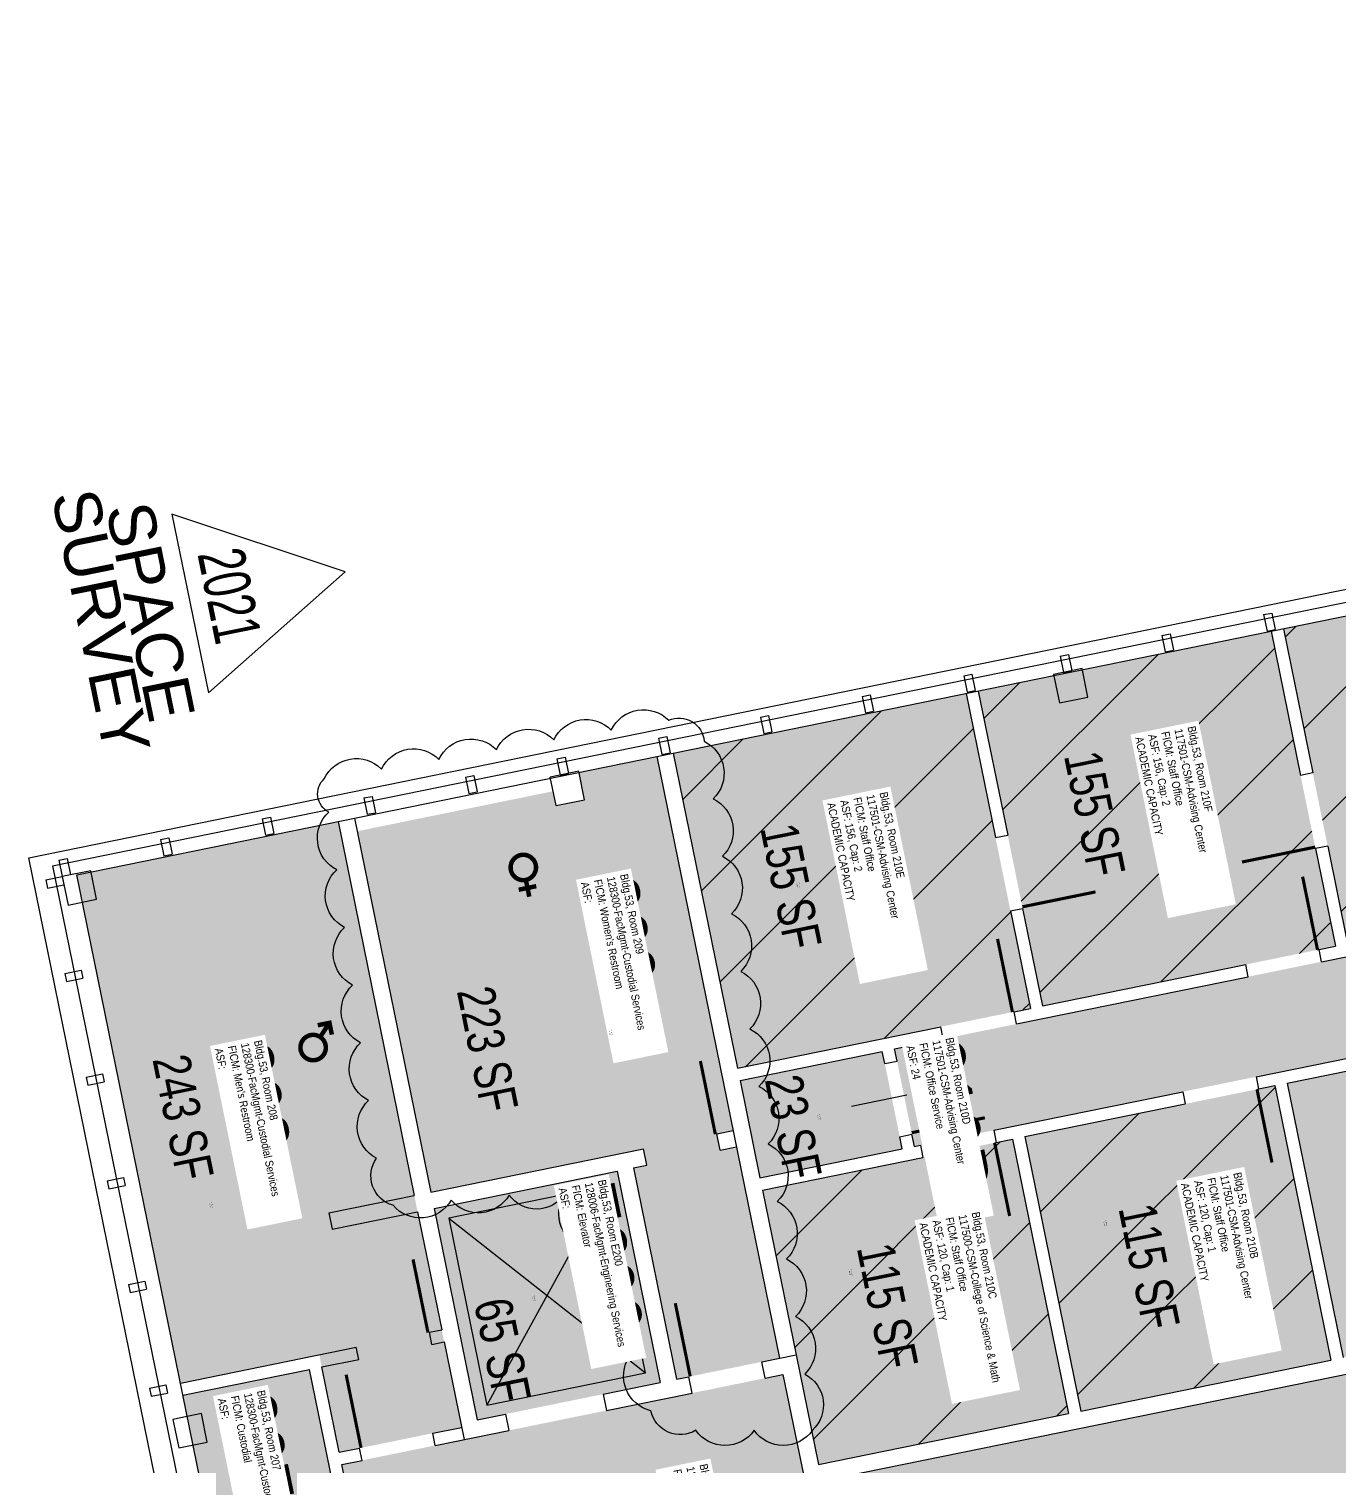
# Model space of a CAD drawing. Header units: inches. Extents: x 69216011 to 69218395, y 27680117 to 27681498.
# Drawn here: x 69216011 to 69216643, y 27680765 to 27681458 of the extents above; entities that cross this region are included whole.
import ezdxf
from ezdxf.enums import TextEntityAlignment as Align

# ---------------------------------------------------------------- set-up
doc = ezdxf.new("R2010")
doc.units = ezdxf.units.IN
doc.header["$LTSCALE"] = 10
doc.header["$MEASUREMENT"] = 0
doc.layers.get('0').update_dxf_attribs({"linetype": 'CONTINUOUS'})
for name, color, linetype in [('A-DOOR', 2, 'CONTINUOUS'), ('A-FLOR', 3, 'CONTINUOUS'), ('A-GLAZ', 1, 'CONTINUOUS'), ('A-IDEN-ICON', 4, 'CONTINUOUS'), ('A-IDEN-RNUM', 7, 'CONTINUOUS'), ('A-IDEN-SNUM', 4, 'CONTINUOUS'), ('A-IDEN-VNUM', 4, 'CONTINUOUS'), ('A-WALL', 5, 'CONTINUOUS'), ('AREA-TEXT', 3, 'CONTINUOUS'), ('Rooms-Capacity', 4, 'CONTINUOUS'), ('Rooms-Category-Color', 7, 'CONTINUOUS'), ('Rooms-College-Color', 7, 'CONTINUOUS'), ('Rooms-Department-Color', 7, 'CONTINUOUS'), ('Rooms-Division-Color', 7, 'CONTINUOUS'), ('Rooms-Information', 7, 'CONTINUOUS')]:
    doc.layers.add(name, color=color, linetype=linetype)
doc.layers.add('A-REV', color=1, linetype='CONTINUOUS', true_color=0xff0000)
doc.styles.add('Arial', font='arial.ttf')
doc.styles.add('CP_AREA', font='arial.ttf', dxfattribs={"height": 15})
doc.styles.add('CP_ROOMSNUMBER', font='arial.ttf', dxfattribs={"height": 1})
doc.styles.add('CP_ROOMVNUMBER', font='arial.ttf', dxfattribs={"width": 0.85, "height": 0.075})
pattern_1 = [(45, (0, 0), (-26.516504294, 26.516504294), [])]

# ---------------------------------------------------------------- blocks, each defined once
blk = doc.blocks.new('CPMEN')
at = {"color": 0, "linetype": 'ByBlock', "const_width": 0.015}
for points in [[(0.055, 0.01), (0.055, 0.05), (0.015, 0.05)], [(0.0151, 0.0101), (0.055, 0.05)]]:
    blk.add_lwpolyline(points, dxfattribs=at)
blk.add_lwpolyline([(-0.0575, -0.02, 1), (0.0275, -0.02, 1)], format="xyb", close=True, dxfattribs=at)
blk = doc.blocks.new('CPWOMEN')
at = {"color": 0, "linetype": 'ByBlock', "const_width": 0.015}
blk.add_lwpolyline([(-0.0375, 0, 1), (0.0475, 0, 1)], format="xyb", close=True, dxfattribs=at)
for points in [[(0.005, -0.04), (0.005, -0.1)], [(-0.025, -0.07), (0.035, -0.07)]]:
    blk.add_lwpolyline(points, dxfattribs=at)
blk = doc.blocks.new('Space Revision')
at = {"layer": 'A-REV', "transparency": 16777216}
blk.add_lwpolyline([(0, 2.538), (-1.465, 0), (1.465, 0)], close=True, dxfattribs=at)
at = {"layer": 'A-REV', "transparency": 16777216, "insert": (0, -0.274), "char_height": 0.75, "attachment_point": 2, "line_spacing_factor": 0.65, "style": 'Arial'}
blk.add_mtext_dynamic_manual_height_columns('SPACE\\PSURVEY', width=1.2391, gutter_width=0.0182, heights=[0], dxfattribs=at)
at = {"layer": 'A-REV', "transparency": 16777216, "style": 'Arial', "width": 0.65}
blk.add_attdef('YEAR', text='', height=0.75, dxfattribs=at).set_placement((0, 0.646), align=Align.MIDDLE_CENTER)
at = {"layer": 'A-REV', "style": 'Arial', "flags": 1}
blk.add_attdef('UPDATES', text='', height=0.75, dxfattribs=at).set_placement((1.499, 1.084), align=Align.TOP_LEFT)

msp = doc.modelspace()

# ---------------------------------------------------------------- hatches: boundary and pattern name
at = {"layer": 'Rooms-Capacity'}
h = msp.add_hatch(dxfattribs=at)
h.set_pattern_fill('ANSI31', color=256, scale=300, style=0)
h.set_pattern_definition(pattern_1)
h.paths.add_polyline_path([(69216748.26, 27681195.8), (69216615.73, 27681168.77), (69216646.69, 27681017), (69216779.21, 27681044.03)])
h = msp.add_hatch(dxfattribs=at)
h.set_pattern_fill('ANSI31', color=256, scale=300, style=0)
h.set_pattern_definition(pattern_1)
h.paths.add_polyline_path([(69216609.86, 27681167.57), (69216468.76, 27681138.79), (69216499.72, 27680987.02), (69216640.81, 27681015.8)])
h = msp.add_hatch(dxfattribs=at)
h.set_pattern_fill('ANSI31', color=256, scale=300, style=0)
h.set_pattern_definition(pattern_1)
h.paths.add_polyline_path([(69216462.88, 27681137.59), (69216321.79, 27681108.81), (69216352.75, 27680957.04), (69216493.84, 27680985.82)])
h = msp.add_hatch(dxfattribs=at)
h.set_pattern_fill('ANSI31', color=256, scale=300, style=0)
h.set_pattern_definition(pattern_1)
h.paths.add_polyline_path([(69216611.65, 27680948.61), (69216491.13, 27680924.03), (69216518.12, 27680791.75), (69216638.63, 27680816.34)])
h = msp.add_hatch(dxfattribs=at)
h.set_pattern_fill('ANSI31', color=256, scale=300, style=0)
h.set_pattern_definition(pattern_1)
h.paths.add_polyline_path([(69216485.26, 27680922.83), (69216364.74, 27680898.25), (69216391.72, 27680765.97), (69216512.24, 27680790.55)])
at = {"layer": 'Rooms-Category-Color', "true_color": 0xfa9ba3}
for points in [[(69216748.26, 27681195.8), (69216615.73, 27681168.77), (69216646.69, 27681017), (69216779.21, 27681044.03)], [(69216609.86, 27681167.57), (69216468.76, 27681138.79), (69216499.72, 27680987.02), (69216640.81, 27681015.8)], [(69216462.88, 27681137.59), (69216321.79, 27681108.81), (69216352.75, 27680957.04), (69216493.84, 27680985.82)], [(69216738.05, 27680974.39), (69216617.53, 27680949.81), (69216644.51, 27680817.54), (69216765.03, 27680842.12)], [(69216422.51, 27680965.14), (69216353.95, 27680951.16), (69216363.54, 27680904.13), (69216432.11, 27680918.11)], [(69216611.65, 27680948.61), (69216491.13, 27680924.03), (69216518.12, 27680791.75), (69216638.63, 27680816.34)], [(69216485.26, 27680922.83), (69216364.74, 27680898.25), (69216391.72, 27680765.97), (69216512.24, 27680790.55)]]:
    msp.add_hatch(color=241, dxfattribs=at).paths.add_polyline_path(points)
at = {"layer": 'Rooms-Category-Color', "true_color": 0xadadad}
for points in [[(69216352.28, 27680919.1), (69216344.4, 27680917.49), (69216342.79, 27680925.37), (69216350.67, 27680926.98), (69216313.91, 27681107.21), (69216276.38, 27681099.55), (69216279.06, 27681086.42), (69216265.33, 27681083.62), (69216263.93, 27681090.48), (69216169.43, 27681071.2), (69216204.91, 27680897.24), (69216307.52, 27680918.17), (69216309.13, 27680910.3), (69216302.58, 27680908.96), (69216323.35, 27680807.14), (69216373.05, 27680817.27)], [(69216084.31, 27680805.29), (69216151.24, 27680818.94), (69216160.83, 27680771.91), (69216219.82, 27680783.94), (69216160.27, 27681075.87), (69216034.36, 27681050.19)], [(69216780.41, 27681038.15), (69216737.26, 27681029.35), (69216598.86, 27681001.12), (69216487.16, 27680978.33), (69216428.39, 27680966.34), (69216429.59, 27680960.46), (69216437.99, 27680919.31), (69216440.91, 27680919.91), (69216602.58, 27680952.88), (69216728.97, 27680978.67), (69216742.73, 27680981.47), (69216770.91, 27680843.32), (69216814.47, 27680852.2), (69216818.19, 27680852.96), (69216790.01, 27680991.12)], [(69217649.42, 27681014.31), (69216816.08, 27680844.32), (69216780.8, 27680837.13), (69216385.45, 27680756.49), (69216374.66, 27680809.4), (69216366.11, 27680807.65), (69216330.83, 27680800.46), (69216289.6, 27680792.05), (69216242.57, 27680782.46), (69216207.1, 27680775.22), (69216171.83, 27680768.03), (69216162.03, 27680766.03), (69216192.01, 27680619.05), (69217514.28, 27680888.76), (69217586.32, 27680535.57), (69217740.65, 27680567.05), (69217702.68, 27680753.18), (69217728.2, 27680758.39), (69217721, 27680793.66), (69217695.49, 27680788.46), (69217694.29, 27680794.33), (69217755.07, 27680806.73), (69217756.27, 27680800.86), (69217726.88, 27680794.86), (69217734.07, 27680759.59), (69218018.28, 27680817.56), (69218005.19, 27680881.74), (69218084.56, 27680897.93), (69218065.57, 27680991.01), (69217670.6, 27680910.44)], [(69216294.7, 27680907.35), (69216206.52, 27680889.37), (69216227.29, 27680787.54), (69216315.47, 27680805.53)], [(69216146.56, 27680811.86), (69216085.51, 27680799.41), (69216125.08, 27680605.4), (69216186.13, 27680617.85)]]:
    msp.add_hatch(color=253, dxfattribs=at).paths.add_polyline_path(points)
at = {"layer": 'Rooms-College-Color', "true_color": 0xffe090}
for points in [[(69216748.26, 27681195.8), (69216615.73, 27681168.77), (69216646.69, 27681017), (69216779.21, 27681044.03)], [(69216609.86, 27681167.57), (69216468.76, 27681138.79), (69216499.72, 27680987.02), (69216640.81, 27681015.8)], [(69216462.88, 27681137.59), (69216321.79, 27681108.81), (69216352.75, 27680957.04), (69216493.84, 27680985.82)], [(69216738.05, 27680974.39), (69216617.53, 27680949.81), (69216644.51, 27680817.54), (69216765.03, 27680842.12)], [(69216422.51, 27680965.14), (69216353.95, 27680951.16), (69216363.54, 27680904.13), (69216432.11, 27680918.11)], [(69216611.65, 27680948.61), (69216491.13, 27680924.03), (69216518.12, 27680791.75), (69216638.63, 27680816.34)], [(69216485.26, 27680922.83), (69216364.74, 27680898.25), (69216391.72, 27680765.97), (69216512.24, 27680790.55)]]:
    msp.add_hatch(color=41, dxfattribs=at).paths.add_polyline_path(points)
at = {"layer": 'Rooms-College-Color', "true_color": 0xadadad}
for points in [[(69216352.28, 27680919.1), (69216344.4, 27680917.49), (69216342.79, 27680925.37), (69216350.67, 27680926.98), (69216313.91, 27681107.21), (69216276.38, 27681099.55), (69216279.06, 27681086.42), (69216265.33, 27681083.62), (69216263.93, 27681090.48), (69216169.43, 27681071.2), (69216204.91, 27680897.24), (69216307.52, 27680918.17), (69216309.13, 27680910.3), (69216302.58, 27680908.96), (69216323.35, 27680807.14), (69216373.05, 27680817.27)], [(69216084.31, 27680805.29), (69216151.24, 27680818.94), (69216160.83, 27680771.91), (69216219.82, 27680783.94), (69216160.27, 27681075.87), (69216034.36, 27681050.19)], [(69216780.41, 27681038.15), (69216737.26, 27681029.35), (69216598.86, 27681001.12), (69216487.16, 27680978.33), (69216428.39, 27680966.34), (69216429.59, 27680960.46), (69216437.99, 27680919.31), (69216440.91, 27680919.91), (69216602.58, 27680952.88), (69216728.97, 27680978.67), (69216742.73, 27680981.47), (69216770.91, 27680843.32), (69216814.47, 27680852.2), (69216818.19, 27680852.96), (69216790.01, 27680991.12)], [(69217649.42, 27681014.31), (69216816.08, 27680844.32), (69216780.8, 27680837.13), (69216385.45, 27680756.49), (69216374.66, 27680809.4), (69216366.11, 27680807.65), (69216330.83, 27680800.46), (69216289.6, 27680792.05), (69216242.57, 27680782.46), (69216207.1, 27680775.22), (69216171.83, 27680768.03), (69216162.03, 27680766.03), (69216192.01, 27680619.05), (69217514.28, 27680888.76), (69217586.32, 27680535.57), (69217740.65, 27680567.05), (69217702.68, 27680753.18), (69217728.2, 27680758.39), (69217721, 27680793.66), (69217695.49, 27680788.46), (69217694.29, 27680794.33), (69217755.07, 27680806.73), (69217756.27, 27680800.86), (69217726.88, 27680794.86), (69217734.07, 27680759.59), (69218018.28, 27680817.56), (69218005.19, 27680881.74), (69218084.56, 27680897.93), (69218065.57, 27680991.01), (69217670.6, 27680910.44)], [(69216294.7, 27680907.35), (69216206.52, 27680889.37), (69216227.29, 27680787.54), (69216315.47, 27680805.53)], [(69216146.56, 27680811.86), (69216085.51, 27680799.41), (69216125.08, 27680605.4), (69216186.13, 27680617.85)]]:
    msp.add_hatch(color=253, dxfattribs=at).paths.add_polyline_path(points)
at = {"layer": 'Rooms-Department-Color', "true_color": 0xffe090}
for points in [[(69216748.26, 27681195.8), (69216615.73, 27681168.77), (69216646.69, 27681017), (69216779.21, 27681044.03)], [(69216609.86, 27681167.57), (69216468.76, 27681138.79), (69216499.72, 27680987.02), (69216640.81, 27681015.8)], [(69216462.88, 27681137.59), (69216321.79, 27681108.81), (69216352.75, 27680957.04), (69216493.84, 27680985.82)], [(69216738.05, 27680974.39), (69216617.53, 27680949.81), (69216644.51, 27680817.54), (69216765.03, 27680842.12)], [(69216422.51, 27680965.14), (69216353.95, 27680951.16), (69216363.54, 27680904.13), (69216432.11, 27680918.11)], [(69216611.65, 27680948.61), (69216491.13, 27680924.03), (69216518.12, 27680791.75), (69216638.63, 27680816.34)], [(69216485.26, 27680922.83), (69216364.74, 27680898.25), (69216391.72, 27680765.97), (69216512.24, 27680790.55)]]:
    msp.add_hatch(color=41, dxfattribs=at).paths.add_polyline_path(points)
at = {"layer": 'Rooms-Department-Color', "true_color": 0xacacac}
for points in [[(69216352.28, 27680919.1), (69216344.4, 27680917.49), (69216342.79, 27680925.37), (69216350.67, 27680926.98), (69216313.91, 27681107.21), (69216276.38, 27681099.55), (69216279.06, 27681086.42), (69216265.33, 27681083.62), (69216263.93, 27681090.48), (69216169.43, 27681071.2), (69216204.91, 27680897.24), (69216307.52, 27680918.17), (69216309.13, 27680910.3), (69216302.58, 27680908.96), (69216323.35, 27680807.14), (69216373.05, 27680817.27)], [(69216084.31, 27680805.29), (69216151.24, 27680818.94), (69216160.83, 27680771.91), (69216219.82, 27680783.94), (69216160.27, 27681075.87), (69216034.36, 27681050.19)], [(69216780.41, 27681038.15), (69216737.26, 27681029.35), (69216598.86, 27681001.12), (69216487.16, 27680978.33), (69216428.39, 27680966.34), (69216429.59, 27680960.46), (69216437.99, 27680919.31), (69216440.91, 27680919.91), (69216602.58, 27680952.88), (69216728.97, 27680978.67), (69216742.73, 27680981.47), (69216770.91, 27680843.32), (69216814.47, 27680852.2), (69216818.19, 27680852.96), (69216790.01, 27680991.12)], [(69217649.42, 27681014.31), (69216816.08, 27680844.32), (69216780.8, 27680837.13), (69216385.45, 27680756.49), (69216374.66, 27680809.4), (69216366.11, 27680807.65), (69216330.83, 27680800.46), (69216289.6, 27680792.05), (69216242.57, 27680782.46), (69216207.1, 27680775.22), (69216171.83, 27680768.03), (69216162.03, 27680766.03), (69216192.01, 27680619.05), (69217514.28, 27680888.76), (69217586.32, 27680535.57), (69217740.65, 27680567.05), (69217702.68, 27680753.18), (69217728.2, 27680758.39), (69217721, 27680793.66), (69217695.49, 27680788.46), (69217694.29, 27680794.33), (69217755.07, 27680806.73), (69217756.27, 27680800.86), (69217726.88, 27680794.86), (69217734.07, 27680759.59), (69218018.28, 27680817.56), (69218005.19, 27680881.74), (69218084.56, 27680897.93), (69218065.57, 27680991.01), (69217670.6, 27680910.44)], [(69216294.7, 27680907.35), (69216206.52, 27680889.37), (69216227.29, 27680787.54), (69216315.47, 27680805.53)], [(69216146.56, 27680811.86), (69216085.51, 27680799.41), (69216125.08, 27680605.4), (69216186.13, 27680617.85)]]:
    msp.add_hatch(color=253, dxfattribs=at).paths.add_polyline_path(points)
at = {"layer": 'Rooms-Division-Color', "true_color": 0xffe090}
for points in [[(69216748.26, 27681195.8), (69216615.73, 27681168.77), (69216646.69, 27681017), (69216779.21, 27681044.03)], [(69216609.86, 27681167.57), (69216468.76, 27681138.79), (69216499.72, 27680987.02), (69216640.81, 27681015.8)], [(69216462.88, 27681137.59), (69216321.79, 27681108.81), (69216352.75, 27680957.04), (69216493.84, 27680985.82)], [(69216738.05, 27680974.39), (69216617.53, 27680949.81), (69216644.51, 27680817.54), (69216765.03, 27680842.12)], [(69216422.51, 27680965.14), (69216353.95, 27680951.16), (69216363.54, 27680904.13), (69216432.11, 27680918.11)], [(69216611.65, 27680948.61), (69216491.13, 27680924.03), (69216518.12, 27680791.75), (69216638.63, 27680816.34)], [(69216485.26, 27680922.83), (69216364.74, 27680898.25), (69216391.72, 27680765.97), (69216512.24, 27680790.55)]]:
    msp.add_hatch(color=41, dxfattribs=at).paths.add_polyline_path(points)
at = {"layer": 'Rooms-Division-Color', "true_color": 0xadadad}
for points in [[(69216352.28, 27680919.1), (69216344.4, 27680917.49), (69216342.79, 27680925.37), (69216350.67, 27680926.98), (69216313.91, 27681107.21), (69216276.38, 27681099.55), (69216279.06, 27681086.42), (69216265.33, 27681083.62), (69216263.93, 27681090.48), (69216169.43, 27681071.2), (69216204.91, 27680897.24), (69216307.52, 27680918.17), (69216309.13, 27680910.3), (69216302.58, 27680908.96), (69216323.35, 27680807.14), (69216373.05, 27680817.27)], [(69216084.31, 27680805.29), (69216151.24, 27680818.94), (69216160.83, 27680771.91), (69216219.82, 27680783.94), (69216160.27, 27681075.87), (69216034.36, 27681050.19)], [(69216780.41, 27681038.15), (69216737.26, 27681029.35), (69216598.86, 27681001.12), (69216487.16, 27680978.33), (69216428.39, 27680966.34), (69216429.59, 27680960.46), (69216437.99, 27680919.31), (69216440.91, 27680919.91), (69216602.58, 27680952.88), (69216728.97, 27680978.67), (69216742.73, 27680981.47), (69216770.91, 27680843.32), (69216814.47, 27680852.2), (69216818.19, 27680852.96), (69216790.01, 27680991.12)], [(69217649.42, 27681014.31), (69216816.08, 27680844.32), (69216780.8, 27680837.13), (69216385.45, 27680756.49), (69216374.66, 27680809.4), (69216366.11, 27680807.65), (69216330.83, 27680800.46), (69216289.6, 27680792.05), (69216242.57, 27680782.46), (69216207.1, 27680775.22), (69216171.83, 27680768.03), (69216162.03, 27680766.03), (69216192.01, 27680619.05), (69217514.28, 27680888.76), (69217586.32, 27680535.57), (69217740.65, 27680567.05), (69217702.68, 27680753.18), (69217728.2, 27680758.39), (69217721, 27680793.66), (69217695.49, 27680788.46), (69217694.29, 27680794.33), (69217755.07, 27680806.73), (69217756.27, 27680800.86), (69217726.88, 27680794.86), (69217734.07, 27680759.59), (69218018.28, 27680817.56), (69218005.19, 27680881.74), (69218084.56, 27680897.93), (69218065.57, 27680991.01), (69217670.6, 27680910.44)], [(69216294.7, 27680907.35), (69216206.52, 27680889.37), (69216227.29, 27680787.54), (69216315.47, 27680805.53)], [(69216146.56, 27680811.86), (69216085.51, 27680799.41), (69216125.08, 27680605.4), (69216186.13, 27680617.85)]]:
    msp.add_hatch(color=253, dxfattribs=at).paths.add_polyline_path(points)

# ---------------------------------------------------------------- linework, layer by layer
at = {"layer": 'A-DOOR'}
for points in [[(69216631.07, 27681063.56, 1.5, 1.5, 0), (69216595.8, 27681056.37, 0, 0, 0), (69216595.95, 27681055.63, 0, 0, -0.414214), (69216624.03, 27681098.1, 0, 0, -0.414214)], [(69216489.98, 27681034.78, 1.5, 1.5, 0), (69216525.25, 27681041.98, 0, 0, 0), (69216525.4, 27681041.24, 0, 0, 0.414214), (69216482.93, 27681069.32, 0, 0, 0.414214)], [(69216632.2, 27681014.04, 1.5, 1.5, 0), (69216625.01, 27681049.31, 0, 0, 0), (69216625.74, 27681049.46, 0, 0, 0.414214), (69216597.66, 27681006.99, 0, 0, 0.414214)], [(69216485.23, 27680984.06, 1.5, 1.5, 0), (69216478.03, 27681019.33, 0, 0, 0), (69216478.77, 27681019.48, 0, 0, 0.414214), (69216450.69, 27680977.01, 0, 0, 0.414214)], [(69216342.06, 27680925.22, 1.5, 1.5, 0), (69216334.86, 27680960.49, 0, 0, 0), (69216335.6, 27680960.64, 0, 0, 0.414214), (69216307.52, 27680918.17, 0, 0, 0.414214)], [(69216436.64, 27680925.93, 1.5, 1.5, 0), (69216471.91, 27680933.12, 0, 0, 0), (69216472.06, 27680932.39, 0, 0, 0.414214), (69216429.59, 27680960.46, 0, 0, 0.414214)], [(69216603.04, 27680946.86, 1.5, 1.5, 0), (69216610.24, 27680911.58, 0, 0, 0), (69216610.97, 27680911.73, 0, 0, -0.414214), (69216568.5, 27680939.81, 0, 0, -0.414214)], [(69216476.64, 27680921.07, 1.5, 1.5, 0), (69216483.84, 27680885.8, 0, 0, 0), (69216484.57, 27680885.95, 0, 0, -0.414214), (69216442.1, 27680914.03, 0, 0, -0.414214)], [(69216203.61, 27680829.62, 1.5, 1.5, 0), (69216196.41, 27680864.89, 0, 0, 0), (69216197.15, 27680865.04, 0, 0, 0.414214), (69216169.07, 27680822.57, 0, 0, 0.414214)], [(69216329.96, 27680808.49, 1.5, 1.5, 0), (69216322.77, 27680843.76, 0, 0, 0), (69216322.03, 27680843.61, 0, 0, -0.414214), (69216364.5, 27680815.53, 0, 0, -0.414214)], [(69216171.36, 27680774.05, 1.5, 1.5, 0), (69216164.17, 27680809.33, 0, 0, 0), (69216163.43, 27680809.18, 0, 0, -0.414214), (69216205.9, 27680781.1, 0, 0, -0.414214)]]:
    msp.add_lwpolyline(points, format="xyseb", dxfattribs=at)
at = {"layer": 'A-FLOR'}
for p, q in [((69216290.02, 27680900.28), (69216231.97, 27680794.62)), ((69216213.59, 27680884.69), (69216308.39, 27680810.21))]:
    msp.add_line(p, q, dxfattribs=at)
msp.add_lwpolyline([(69216290.02, 27680900.28), (69216213.59, 27680884.69), (69216231.97, 27680794.62), (69216308.39, 27680810.21)], close=True, dxfattribs=at)
at = {"layer": 'A-GLAZ'}
for p, q in [((69216011.26, 27681058.33), (69217970.33, 27681457.93)), ((69216022.75, 27681054.55), (69217971.53, 27681452.05)), ((69216034.36, 27681050.19), (69217972.85, 27681445.59)), ((69216606.25, 27681175.58), (69216610.17, 27681176.38)), ((69216606.25, 27681175.58), (69216607.86, 27681167.7)), ((69216610.17, 27681176.38), (69216611.78, 27681168.5)), ((69216557.26, 27681165.59), (69216561.18, 27681166.38)), ((69216561.18, 27681166.38), (69216562.78, 27681158.51)), ((69216607.86, 27681167.7), (69216611.78, 27681168.5)), ((69216557.26, 27681165.59), (69216558.87, 27681157.71)), ((69216508.26, 27681155.59), (69216512.18, 27681156.39)), ((69216508.26, 27681155.59), (69216509.87, 27681147.71)), ((69216512.18, 27681156.39), (69216513.79, 27681148.51)), ((69216558.87, 27681157.71), (69216562.78, 27681158.51)), ((69216461.74, 27681146.1), (69216465.66, 27681146.9)), ((69216461.74, 27681146.1), (69216463.34, 27681138.22)), ((69216465.66, 27681146.9), (69216467.26, 27681139.02)), ((69216509.87, 27681147.71), (69216513.79, 27681148.51)), ((69216463.34, 27681138.22), (69216467.26, 27681139.02)), ((69216412.74, 27681136.11), (69216416.66, 27681136.91)), ((69216412.74, 27681136.11), (69216414.35, 27681128.23)), ((69216416.66, 27681136.91), (69216418.27, 27681129.03)), ((69216363.75, 27681126.11), (69216367.67, 27681126.91)), ((69216363.75, 27681126.11), (69216365.35, 27681118.24)), ((69216367.67, 27681126.91), (69216369.27, 27681119.04)), ((69216414.35, 27681128.23), (69216418.27, 27681129.03)), ((69216365.35, 27681118.24), (69216369.27, 27681119.04)), ((69216314.75, 27681116.12), (69216318.67, 27681116.92)), ((69216314.75, 27681116.12), (69216316.36, 27681108.24)), ((69216318.67, 27681116.92), (69216320.28, 27681109.04)), ((69216265.76, 27681106.13), (69216269.68, 27681106.93)), ((69216265.76, 27681106.13), (69216267.36, 27681098.25)), ((69216269.68, 27681106.93), (69216271.28, 27681099.05)), ((69216316.36, 27681108.24), (69216320.28, 27681109.04)), ((69216221.75, 27681097.23), (69216225.67, 27681098.03)), ((69216221.75, 27681097.23), (69216223.36, 27681089.35)), ((69216225.67, 27681098.03), (69216227.28, 27681090.15)), ((69216267.36, 27681098.25), (69216271.28, 27681099.05)), ((69216223.36, 27681089.35), (69216227.28, 27681090.15)), ((69216172.76, 27681087.23), (69216176.67, 27681088.03)), ((69216172.76, 27681087.23), (69216174.36, 27681079.36)), ((69216176.67, 27681088.03), (69216178.28, 27681080.15)), ((69216123.76, 27681077.24), (69216127.68, 27681078.04)), ((69216123.76, 27681077.24), (69216125.37, 27681069.36)), ((69216127.68, 27681078.04), (69216129.29, 27681070.16)), ((69216174.36, 27681079.36), (69216178.28, 27681080.15)), ((69216125.37, 27681069.36), (69216129.29, 27681070.16)), ((69216074.77, 27681067.25), (69216078.68, 27681068.04)), ((69216074.77, 27681067.25), (69216076.37, 27681059.37)), ((69216078.68, 27681068.04), (69216080.29, 27681060.17)), ((69216178.43, 27680238.8), (69216011.26, 27681058.33)), ((69216025.77, 27681057.25), (69216029.69, 27681058.05)), ((69216025.77, 27681057.25), (69216027.38, 27681049.37)), ((69216029.69, 27681058.05), (69216031.3, 27681050.17)), ((69216076.37, 27681059.37), (69216080.29, 27681060.17)), ((69216019.5, 27681047.77), (69216027.38, 27681049.37)), ((69216022.75, 27681054.55), (69216187.52, 27680246.78)), ((69216027.38, 27681049.37), (69216028.18, 27681045.45)), ((69216194.33, 27680265.93), (69216034.36, 27681050.19)), ((69216019.5, 27681047.77), (69216020.3, 27681043.85)), ((69216020.3, 27681043.85), (69216028.18, 27681045.45)), ((69216028.69, 27681002.69), (69216036.57, 27681004.3)), ((69216028.69, 27681002.69), (69216029.49, 27680998.77)), ((69216029.49, 27680998.77), (69216037.37, 27681000.38)), ((69216036.57, 27681004.3), (69216037.37, 27681000.38)), ((69216038.89, 27680952.72), (69216046.76, 27680954.33)), ((69216038.89, 27680952.72), (69216039.69, 27680948.8)), ((69216046.76, 27680954.33), (69216047.56, 27680950.41)), ((69216039.69, 27680948.8), (69216047.56, 27680950.41)), ((69216049.08, 27680902.75), (69216056.96, 27680904.36)), ((69216049.08, 27680902.75), (69216049.88, 27680898.83)), ((69216056.96, 27680904.36), (69216057.76, 27680900.44)), ((69216049.88, 27680898.83), (69216057.76, 27680900.44)), ((69216059.27, 27680852.78), (69216067.15, 27680854.38)), ((69216067.15, 27680854.38), (69216067.95, 27680850.47)), ((69216059.27, 27680852.78), (69216060.07, 27680848.86)), ((69216060.07, 27680848.86), (69216067.95, 27680850.47)), ((69216069.47, 27680802.81), (69216077.34, 27680804.41)), ((69216069.47, 27680802.81), (69216070.26, 27680798.89)), ((69216070.26, 27680798.89), (69216078.14, 27680800.49)), ((69216077.34, 27680804.41), (69216078.14, 27680800.49))]:
    msp.add_line(p, q, dxfattribs=at)
at = {"layer": 'A-IDEN-VNUM'}
msp.add_lwpolyline([(69216407.61, 27680938.79), (69216434.27, 27680944.23)], dxfattribs=at)
at = {"layer": 'A-REV'}
msp.add_lwpolyline([(69216153.57, 27681096.44, -0.520567), (69216181.24, 27681101.14, -0.520567), (69216208.91, 27681105.85, -0.520567), (69216236.58, 27681110.55, -0.520567), (69216264.26, 27681115.26, -0.520567), (69216291.93, 27681119.97, -0.520567), (69216319.6, 27681124.67, -0.520567), (69216336.65, 27681114.57, -0.520567), (69216341.05, 27681086.85, -0.520567), (69216345.46, 27681059.12, -0.520567), (69216349.87, 27681031.4, -0.520567), (69216354.27, 27681003.68, -0.520567), (69216358.68, 27680975.96, -0.520567), (69216363.09, 27680948.24, -0.520567), (69216367.49, 27680920.52, -0.520567), (69216371.9, 27680892.79, -0.520567), (69216376.31, 27680865.07, -0.520567), (69216380.71, 27680837.35, -0.520567), (69216385.12, 27680809.63, -0.520567), (69216388.82, 27680782.51, -0.520567), (69216360.75, 27680782.51, -0.520567), (69216332.68, 27680782.51, -0.520567), (69216311.03, 27680791.98, -0.520567), (69216300.63, 27680818.05, -0.520567), (69216290.22, 27680844.12, -0.520567), (69216279.81, 27680870.19, -0.520567), (69216269.41, 27680896.26, -0.520567), (69216242.72, 27680895.87, -0.520567), (69216214.75, 27680893.43, -0.520567), (69216186.79, 27680890.98, -0.520567), (69216178.84, 27680913.63, -0.520567), (69216174.99, 27680941.44, -0.520567), (69216171.15, 27680969.24, -0.520567), (69216167.31, 27680997.05, -0.520567), (69216163.46, 27681024.85, -0.520567), (69216159.62, 27681052.66, -0.520567), (69216155.78, 27681080.46, -0.520567)], format="xyb", close=True, dxfattribs=at)
at = {"layer": 'A-WALL'}
for p, q in [((69216609.86, 27681167.57), (69216624.03, 27681098.1)), ((69216615.73, 27681168.77), (69216629.91, 27681099.3)), ((69216518.76, 27681149.6), (69216505.04, 27681146.81)), ((69216505.04, 27681146.81), (69216507.84, 27681133.08)), ((69216521.56, 27681135.88), (69216518.76, 27681149.6)), ((69216468.76, 27681138.79), (69216482.93, 27681069.32)), ((69216462.88, 27681137.59), (69216477.05, 27681068.12)), ((69216507.84, 27681133.08), (69216521.56, 27681135.88)), ((69216313.91, 27681107.21), (69216373.05, 27680817.27)), ((69216321.79, 27681108.81), (69216352.75, 27680957.04)), ((69216276.26, 27681100.14), (69216262.53, 27681097.34)), ((69216265.33, 27681083.62), (69216262.53, 27681097.34)), ((69216279.06, 27681086.42), (69216276.26, 27681100.14)), ((69216629.91, 27681099.3), (69216624.03, 27681098.1)), ((69216265.33, 27681083.62), (69216279.06, 27681086.42)), ((69216160.27, 27681075.87), (69216197.03, 27680895.64)), ((69216168.15, 27681077.47), (69216204.91, 27680897.24)), ((69216477.05, 27681068.12), (69216482.93, 27681069.32)), ((69216637.1, 27681064.03), (69216631.22, 27681062.83)), ((69216631.22, 27681062.83), (69216640.81, 27681015.8)), ((69216637.1, 27681064.03), (69216646.69, 27681017)), ((69216041.1, 27681052.17), (69216027.38, 27681049.37)), ((69216027.38, 27681049.37), (69216030.18, 27681035.65)), ((69216043.9, 27681038.45), (69216041.1, 27681052.17)), ((69216030.18, 27681035.65), (69216043.9, 27681038.45)), ((69216484.25, 27681032.85), (69216490.13, 27681034.05)), ((69216484.25, 27681032.85), (69216493.84, 27680985.82)), ((69216490.13, 27681034.05), (69216499.72, 27680987.02)), ((69216634.14, 27681008.31), (69216737.26, 27681029.35)), ((69216632.2, 27681014.04), (69216640.81, 27681015.8)), ((69216634.14, 27681008.31), (69216632.94, 27681014.19)), ((69216499.72, 27680987.02), (69216597.66, 27681006.99)), ((69216598.86, 27681001.12), (69216597.66, 27681006.99)), ((69216487.16, 27680978.33), (69216598.86, 27681001.12)), ((69216485.96, 27680984.21), (69216493.84, 27680985.82)), ((69216487.16, 27680978.33), (69216485.96, 27680984.21)), ((69216352.75, 27680957.04), (69216450.69, 27680977.01)), ((69216451.89, 27680971.14), (69216450.69, 27680977.01)), ((69216353.95, 27680951.16), (69216422.51, 27680965.14)), ((69216423.71, 27680959.27), (69216422.51, 27680965.14)), ((69216428.39, 27680966.34), (69216451.89, 27680971.14)), ((69216429.59, 27680960.46), (69216428.39, 27680966.34)), ((69216602.58, 27680952.88), (69216693.7, 27680971.47)), ((69216617.53, 27680949.81), (69216694.9, 27680965.59)), ((69216423.71, 27680959.27), (69216429.59, 27680960.46)), ((69216353.95, 27680951.16), (69216363.54, 27680904.13)), ((69216602.58, 27680952.88), (69216603.78, 27680947.01)), ((69216476.18, 27680927.1), (69216567.3, 27680945.69)), ((69216567.3, 27680945.69), (69216568.5, 27680939.81)), ((69216603.04, 27680946.86), (69216611.65, 27680948.61)), ((69216611.65, 27680948.61), (69216638.63, 27680816.34)), ((69216617.53, 27680949.81), (69216644.51, 27680817.54)), ((69216491.13, 27680924.03), (69216568.5, 27680939.81)), ((69216342.79, 27680925.37), (69216350.67, 27680926.98)), ((69216344.4, 27680917.49), (69216342.79, 27680925.37)), ((69216430.91, 27680923.99), (69216436.79, 27680925.19)), ((69216432.11, 27680918.11), (69216430.91, 27680923.99)), ((69216437.99, 27680919.31), (69216436.79, 27680925.19)), ((69216476.18, 27680927.1), (69216477.38, 27680921.22)), ((69216491.13, 27680924.03), (69216518.12, 27680791.75)), ((69216204.91, 27680897.24), (69216307.52, 27680918.17)), ((69216309.13, 27680910.3), (69216307.52, 27680918.17)), ((69216344.4, 27680917.49), (69216352.28, 27680919.1)), ((69216363.54, 27680904.13), (69216432.11, 27680918.11)), ((69216437.99, 27680919.31), (69216440.91, 27680919.91)), ((69216440.91, 27680919.91), (69216442.1, 27680914.03)), ((69216476.64, 27680921.07), (69216485.26, 27680922.83)), ((69216485.26, 27680922.83), (69216512.24, 27680790.55)), ((69216302.58, 27680908.96), (69216309.13, 27680910.3)), ((69216364.74, 27680898.25), (69216442.1, 27680914.03)), ((69216206.52, 27680889.37), (69216294.7, 27680907.35)), ((69216294.7, 27680907.35), (69216315.47, 27680805.53)), ((69216302.58, 27680908.96), (69216323.35, 27680807.14)), ((69216155.88, 27680887.24), (69216197.03, 27680895.64)), ((69216364.74, 27680898.25), (69216380.93, 27680818.88)), ((69216206.52, 27680889.37), (69216227.29, 27680787.54)), ((69216155.88, 27680887.24), (69216157.49, 27680879.37)), ((69216157.49, 27680879.37), (69216198.64, 27680887.76)), ((69216198.64, 27680887.76), (69216210.22, 27680830.97)), ((69216385.45, 27680756.49), (69216780.8, 27680837.13)), ((69216204.34, 27680829.77), (69216210.22, 27680830.97)), ((69216205.54, 27680823.89), (69216204.34, 27680829.77)), ((69216084.31, 27680805.29), (69216169.07, 27680822.57)), ((69216170.27, 27680816.7), (69216169.07, 27680822.57)), ((69216205.54, 27680823.89), (69216211.42, 27680825.09)), ((69216211.42, 27680825.09), (69216221.02, 27680778.06)), ((69216152.44, 27680813.06), (69216170.27, 27680816.7)), ((69216160.83, 27680771.91), (69216152.44, 27680813.06)), ((69216364.5, 27680815.53), (69216380.93, 27680818.88)), ((69216366.11, 27680807.65), (69216364.5, 27680815.53)), ((69216380.93, 27680818.88), (69216391.72, 27680765.97)), ((69216518.12, 27680791.75), (69216638.63, 27680816.34)), ((69216085.51, 27680799.41), (69216146.56, 27680811.86)), ((69216157.76, 27680756.95), (69216146.56, 27680811.86)), ((69216288, 27680799.93), (69216315.47, 27680805.53)), ((69216323.35, 27680807.14), (69216329.23, 27680808.34)), ((69216330.83, 27680800.46), (69216329.23, 27680808.34)), ((69216366.11, 27680807.65), (69216374.66, 27680809.4)), ((69216374.66, 27680809.4), (69216385.45, 27680756.49)), ((69216288, 27680799.93), (69216289.6, 27680792.05)), ((69216289.6, 27680792.05), (69216330.83, 27680800.46)), ((69216094.46, 27680790.56), (69216080.74, 27680787.76)), ((69216080.74, 27680787.76), (69216083.54, 27680774.04)), ((69216097.26, 27680776.84), (69216094.46, 27680790.56)), ((69216227.29, 27680787.54), (69216240.96, 27680790.33)), ((69216240.96, 27680790.33), (69216242.57, 27680782.46)), ((69216391.72, 27680765.97), (69216512.24, 27680790.55)), ((69216205.9, 27680781.1), (69216219.82, 27680783.94)), ((69216207.1, 27680775.22), (69216205.9, 27680781.1)), ((69216207.1, 27680775.22), (69216242.57, 27680782.46)), ((69216083.54, 27680774.04), (69216097.26, 27680776.84)), ((69216160.83, 27680771.91), (69216170.63, 27680773.9)), ((69216171.83, 27680768.03), (69216170.63, 27680773.9)), ((69216162.03, 27680766.03), (69216171.83, 27680768.03)), ((69216163.64, 27680758.15), (69216162.03, 27680766.03))]:
    msp.add_line(p, q, dxfattribs=at)

# ---------------------------------------------------------------- block references
at = {"xscale": 30, "yscale": 30, "zscale": 30, "rotation": 281.53}
msp.add_blockref('Space Revision', (69216089.05, 27681180.96), dxfattribs=at).add_auto_attribs({'YEAR': '2021'})
at = {"layer": 'A-IDEN-ICON', "xscale": 144, "yscale": 144, "zscale": 144, "rotation": 11.52878329221151}
for name, p in [('CPWOMEN', (69216248.84, 27681053.61)), ('CPMEN', (69216149.82, 27680970.22))]:
    msp.add_blockref(name, p, dxfattribs=at)

# ---------------------------------------------------------------- texts
at = {"layer": 'A-IDEN-RNUM', "style": 'CP_ROOMSNUMBER'}
for s, p in [('0210-F0', (69216527.94, 27681071.97)), ('0210-E0', (69216381.2, 27681045.9)), ('0209-00', (69216290.85, 27680974.69)), ('0210-D0', (69216391.1, 27680934.21)), ('0208-00', (69216098.24, 27680891.64)), ('0210-B0', (69216529.13, 27680882.97)), ('0210-C0', (69216406.39, 27680859.23)), ('E200-00', (69216253.62, 27680846.82))]:
    msp.add_text(s, height=0.36, rotation=281.53, dxfattribs=at).set_placement(p)
at = {"layer": 'A-IDEN-SNUM', "style": 'CP_ROOMSNUMBER'}
for s, p in [('05300210F0', (69216528.83, 27681072.77)), ('05300210E0', (69216382.09, 27681046.7)), ('0530020900', (69216291.74, 27680975.49)), ('05300210D0', (69216391.98, 27680935)), ('0530020800', (69216099.12, 27680892.43)), ('05300210B0', (69216530.01, 27680883.77)), ('05300210C0', (69216407.28, 27680860.03)), ('0530E20000', (69216254.51, 27680847.61))]:
    msp.add_text(s, height=0.36, rotation=281.53, dxfattribs=at).set_placement(p)
at = {"layer": 'A-IDEN-VNUM', "style": 'CP_ROOMVNUMBER', "width": 0.85}
for s, p in [('210F', (69216544.29, 27681116.26)), ('210E', (69216395.88, 27681084.54)), ('209 ', (69216277.15, 27681046.3)), ('208', (69216100.8, 27680966.21)), ('210D', (69216433.97, 27680967.49)), ('210B', (69216566.34, 27680901.23)), ('E200', (69216266.47, 27680898.96)), ('210C', (69216440.26, 27680882.17)), ('207', (69216102.24, 27680797.49))]:
    msp.add_text(s, height=27, rotation=281.52878, dxfattribs=at).set_placement(p)
at = {"layer": 'AREA-TEXT', "style": 'CP_AREA', "width": 0.75}
for s, p in [('155 SF', (69216524.86, 27681079.6)), ('155 SF', (69216378.56, 27681044.67)), ('223 SF', (69216232.35, 27680966.2)), ('243 SF', (69216085.69, 27680933.33)), ('23 SF', (69216379.68, 27680928.66)), ('115 SF', (69216551.12, 27680861.49)), ('115 SF', (69216425.04, 27680842.43)), ('65 SF', (69216239.55, 27680821.17))]:
    msp.add_text(s, height=18, rotation=281.52878, dxfattribs=at).set_placement(p, align=Align.MIDDLE_CENTER)

# ---------------------------------------------------------------- next in the draw order: texts
at = {"layer": 'Rooms-Information', "width": 86.4, "attachment_point": 7, "rotation": 281.52878, "style": 'CP_ROOMVNUMBER', "bg_fill": 3, "box_fill_scale": 1.5, "bg_fill_color": 256, "bg_fill_true_color": 13158600, "bg_fill_transparency": 0}
for s, insert, char_height in [('Bldg.53, Room 210F^M^J117501-CSM-Advising Center^M^JFICM: Staff Office^M^JASF: 156, Cap: 2^M^JACADEMIC CAPACITY', (69216544.29, 27681116.26), 3.85714), ('Bldg.53, Room 210E^M^J117501-CSM-Advising Center^M^JFICM: Staff Office^M^JASF: 156, Cap: 2^M^JACADEMIC CAPACITY', (69216395.88, 27681084.54), 3.85714), ("Bldg.53, Room 209^M^J128300-FacMgmt-Custodial Services^M^JFICM: Women's Restroom^M^JASF: ", (69216277.15, 27681046.3), 3.8571), ("Bldg.53, Room 208^M^J128300-FacMgmt-Custodial Services^M^JFICM: Men's Restroom^M^JASF: ", (69216100.8, 27680966.21), 3.8571), ('Bldg.53, Room 210D^M^J117501-CSM-Advising Center^M^JFICM: Office Service^M^JASF: 24', (69216433.97, 27680967.49), 3.8571), ('Bldg.53, Room 210B^M^J117501-CSM-Advising Center^M^JFICM: Staff Office^M^JASF: 120, Cap: 1^M^JACADEMIC CAPACITY', (69216566.34, 27680901.23), 3.85714), ('Bldg.53, Room E200^M^J128006-FacMgmt-Engineering Services^M^JFICM: Elevator^M^JASF: ', (69216266.47, 27680898.96), 3.8571), ('Bldg.53, Room 207^M^J128300-FacMgmt-Custodial Services^M^JFICM: Custodial^M^JASF: ', (69216102.24, 27680797.49), 3.8571), ('Bldg.53, Room C200^M^J128300-FacMgmt-Custodial Services^M^JFICM: Corridor / Circulation^M^JASF: ', (69216315.45, 27680762), 3.8571)]:
    msp.add_mtext(s, dxfattribs=dict(at, insert=insert, char_height=char_height))

# ---------------------------------------------------------------- next in the draw order: texts
at = {"layer": 'Rooms-Information', "insert": (69216440.26, 27680882.17), "char_height": 3.85714, "width": 86.4, "attachment_point": 7, "rotation": 281.52878, "style": 'CP_ROOMVNUMBER', "bg_fill": 3, "box_fill_scale": 1.5, "bg_fill_color": 256, "bg_fill_true_color": 13158600, "bg_fill_transparency": 0}
msp.add_mtext('Bldg.53, Room 210C^M^J117500-CSM-College of Science & Math^M^JFICM: Staff Office^M^JASF: 120, Cap: 1^M^JACADEMIC CAPACITY', dxfattribs=at)

doc.saveas('drawing.dxf')
